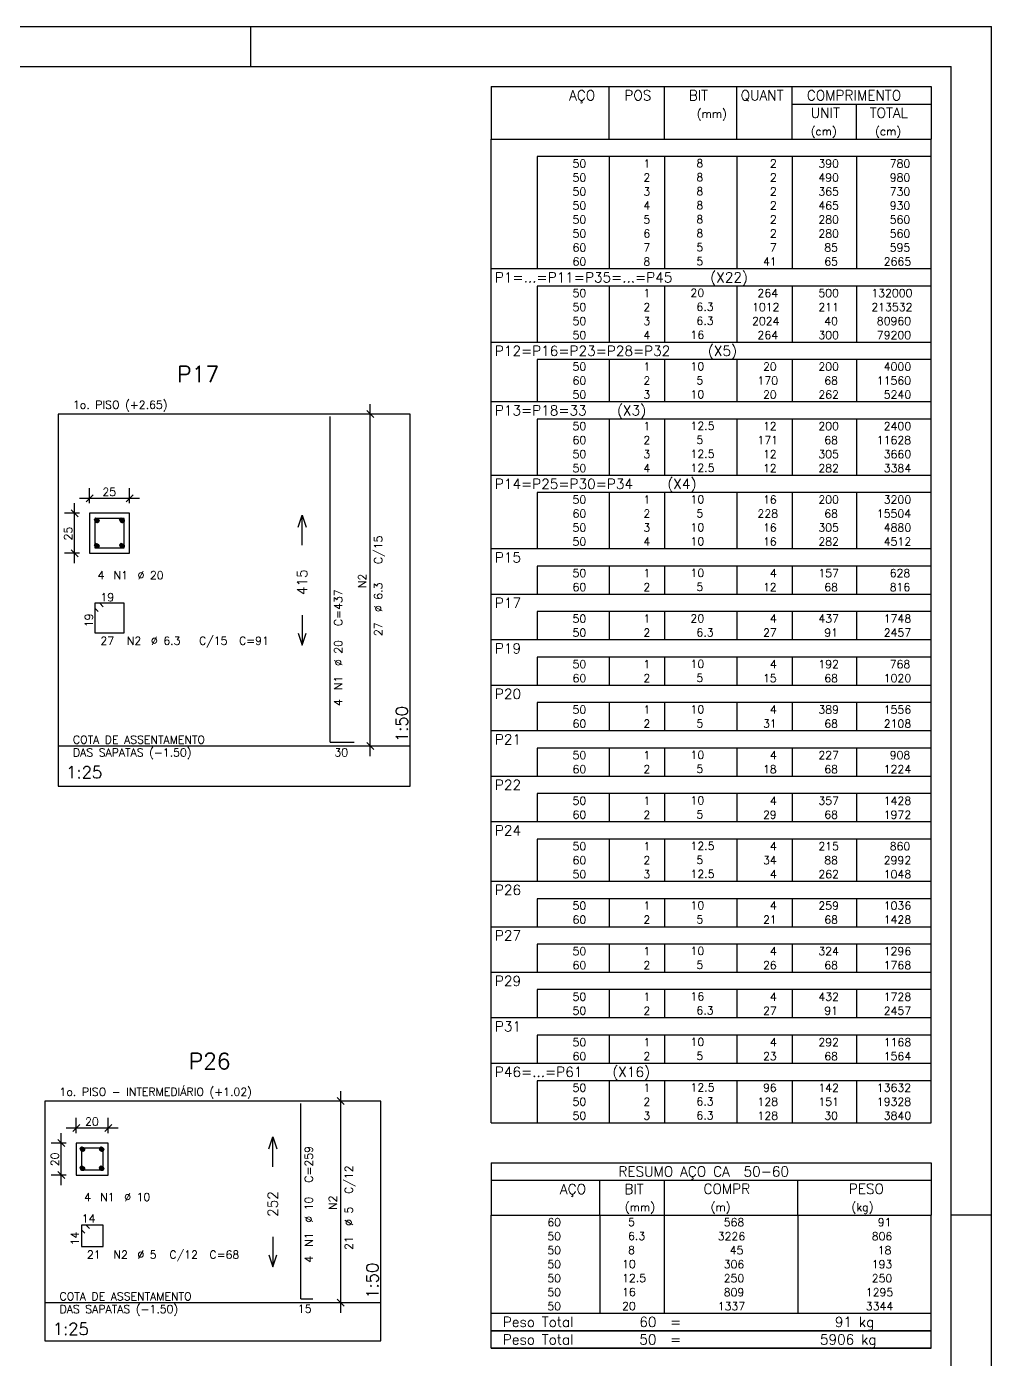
# Model space of a CAD drawing. Extents: x 797 to 1056, y -75 to 15.
# Drawn here: x 891.01 to 903.06, y -13.52 to 3.14 of the extents above; entities that cross this region are included whole.
import ezdxf

# ---------------------------------------------------------------- set-up
doc = ezdxf.new("R2010")
doc.units = 0
doc.header["$MEASUREMENT"] = 0
doc.linetypes.add('ESTILO_TQS_0001', pattern=[1, 0.7, -0.3])
for name, color, linetype in [('06', 6, 'CONTINUOUS'), ('1', 2, 'CONTINUOUS'), ('2', 4, 'CONTINUOUS'), ('3', 8, 'CONTINUOUS'), ('4', 1, 'CONTINUOUS'), ('5', 5, 'CONTINUOUS'), ('CERCADURA', 7, 'CONTINUOUS')]:
    doc.layers.add(name, color=color, linetype=linetype)
doc.styles.get("Standard").update_dxf_attribs({"font": 'ROMANS.SHX'})

msp = doc.modelspace()

# ---------------------------------------------------------------- linework, layer by layer
at = {"layer": '06'}
for p in [(862.26, 2.637), (902.56, -26.063)]:
    msp.add_line(p, (902.56, 2.637), dxfattribs=at)
at = {"layer": '1', "linetype": 'Continuous'}
for p, q in [((896.81, 2.388), (896.81, 1.732)), ((896.81, 2.388), (902.31, 2.388)), ((898.285, 1.732), (898.285, 2.388)), ((898.975, 1.732), (898.975, 2.388)), ((899.88, 1.732), (899.88, 2.388)), ((900.57, 1.732), (900.57, 2.388)), ((902.31, 2.388), (902.31, 1.732)), ((900.57, 2.169), (902.31, 2.169)), ((901.375, 1.732), (901.375, 2.169)), ((896.81, 1.732), (902.31, 1.732)), ((896.81, 1.513), (896.81, 1.732)), ((896.81, 1.732), (902.31, 1.732)), ((902.31, 1.513), (902.31, 1.732)), ((896.81, 1.338), (896.81, 1.513)), ((902.31, 1.513), (897.385, 1.513)), ((897.385, 1.513), (897.385, 1.338)), ((898.285, 1.513), (898.285, 1.338)), ((898.975, 1.513), (898.975, 1.338)), ((899.88, 1.513), (899.88, 1.338)), ((900.57, 1.513), (900.57, 1.338)), ((901.375, 1.513), (901.375, 1.338)), ((902.31, 1.338), (902.31, 1.513)), ((896.81, 1.163), (896.81, 1.338)), ((897.385, 1.338), (897.385, 1.163)), ((898.285, 1.338), (898.285, 1.163)), ((898.975, 1.338), (898.975, 1.163)), ((899.88, 1.338), (899.88, 1.163)), ((900.57, 1.338), (900.57, 1.163)), ((901.375, 1.338), (901.375, 1.163)), ((902.31, 1.163), (902.31, 1.338)), ((896.81, 0.988), (896.81, 1.163)), ((897.385, 1.163), (897.385, 0.988)), ((898.285, 1.163), (898.285, 0.988)), ((898.975, 1.163), (898.975, 0.988)), ((899.88, 1.163), (899.88, 0.988)), ((900.57, 1.163), (900.57, 0.988)), ((901.375, 1.163), (901.375, 0.988)), ((902.31, 0.988), (902.31, 1.163)), ((896.81, 0.813), (896.81, 0.988)), ((897.385, 0.988), (897.385, 0.813)), ((898.285, 0.988), (898.285, 0.813)), ((898.975, 0.988), (898.975, 0.813)), ((899.88, 0.988), (899.88, 0.813)), ((900.57, 0.988), (900.57, 0.813)), ((901.375, 0.988), (901.375, 0.813)), ((902.31, 0.813), (902.31, 0.988)), ((896.81, 0.638), (896.81, 0.813)), ((897.385, 0.813), (897.385, 0.638)), ((898.285, 0.813), (898.285, 0.638)), ((898.975, 0.813), (898.975, 0.638)), ((899.88, 0.813), (899.88, 0.638)), ((900.57, 0.813), (900.57, 0.638)), ((901.375, 0.813), (901.375, 0.638)), ((902.31, 0.638), (902.31, 0.813)), ((896.81, 0.463), (896.81, 0.638)), ((897.385, 0.638), (897.385, 0.463)), ((898.285, 0.638), (898.285, 0.463)), ((898.975, 0.638), (898.975, 0.463)), ((899.88, 0.638), (899.88, 0.463)), ((900.57, 0.638), (900.57, 0.463)), ((901.375, 0.638), (901.375, 0.463)), ((902.31, 0.463), (902.31, 0.638)), ((896.81, 0.288), (896.81, 0.463)), ((897.385, 0.463), (897.385, 0.288)), ((898.285, 0.463), (898.285, 0.288)), ((898.975, 0.463), (898.975, 0.288)), ((899.88, 0.463), (899.88, 0.288)), ((900.57, 0.463), (900.57, 0.288)), ((901.375, 0.463), (901.375, 0.288)), ((902.31, 0.288), (902.31, 0.463)), ((896.81, 0.113), (896.81, 0.288)), ((897.385, 0.288), (897.385, 0.113)), ((898.285, 0.288), (898.285, 0.113)), ((898.975, 0.288), (898.975, 0.113)), ((899.88, 0.288), (899.88, 0.113)), ((900.57, 0.288), (900.57, 0.113)), ((901.375, 0.288), (901.375, 0.113)), ((902.31, 0.113), (902.31, 0.288)), ((896.81, -0.106), (896.81, 0.113)), ((896.81, 0.113), (902.31, 0.113)), ((902.31, -0.106), (902.31, 0.113)), ((896.81, -0.281), (896.81, -0.106)), ((902.31, -0.106), (897.385, -0.106)), ((897.385, -0.106), (897.385, -0.281)), ((898.285, -0.106), (898.285, -0.281)), ((898.975, -0.106), (898.975, -0.281)), ((899.88, -0.106), (899.88, -0.281)), ((900.57, -0.106), (900.57, -0.281)), ((901.375, -0.106), (901.375, -0.281)), ((902.31, -0.281), (902.31, -0.106)), ((896.81, -0.456), (896.81, -0.281)), ((897.385, -0.281), (897.385, -0.456)), ((898.285, -0.281), (898.285, -0.456)), ((898.975, -0.281), (898.975, -0.456)), ((899.88, -0.281), (899.88, -0.456)), ((900.57, -0.281), (900.57, -0.456)), ((901.375, -0.281), (901.375, -0.456)), ((902.31, -0.456), (902.31, -0.281)), ((896.81, -0.631), (896.81, -0.456)), ((897.385, -0.456), (897.385, -0.631)), ((898.285, -0.456), (898.285, -0.631)), ((898.975, -0.456), (898.975, -0.631)), ((899.88, -0.456), (899.88, -0.631)), ((900.57, -0.456), (900.57, -0.631)), ((901.375, -0.456), (901.375, -0.631)), ((902.31, -0.631), (902.31, -0.456)), ((896.81, -0.806), (896.81, -0.631)), ((897.385, -0.631), (897.385, -0.806)), ((898.285, -0.631), (898.285, -0.806)), ((898.975, -0.631), (898.975, -0.806)), ((899.88, -0.631), (899.88, -0.806)), ((900.57, -0.631), (900.57, -0.806)), ((901.375, -0.631), (901.375, -0.806)), ((902.31, -0.806), (902.31, -0.631)), ((896.81, -1.024), (896.81, -0.806)), ((896.81, -0.806), (902.31, -0.806)), ((902.31, -1.024), (902.31, -0.806)), ((896.81, -1.199), (896.81, -1.024)), ((902.31, -1.024), (897.385, -1.024)), ((897.385, -1.024), (897.385, -1.199)), ((898.285, -1.024), (898.285, -1.199)), ((898.975, -1.024), (898.975, -1.199)), ((899.88, -1.024), (899.88, -1.199)), ((900.57, -1.024), (900.57, -1.199)), ((901.375, -1.024), (901.375, -1.199)), ((902.31, -1.199), (902.31, -1.024)), ((896.81, -1.374), (896.81, -1.199)), ((897.385, -1.199), (897.385, -1.374)), ((898.285, -1.199), (898.285, -1.374)), ((898.975, -1.199), (898.975, -1.374)), ((899.88, -1.199), (899.88, -1.374)), ((900.57, -1.199), (900.57, -1.374)), ((901.375, -1.199), (901.375, -1.374)), ((902.31, -1.374), (902.31, -1.199)), ((896.81, -1.549), (896.81, -1.374)), ((897.385, -1.374), (897.385, -1.549)), ((898.285, -1.374), (898.285, -1.549)), ((898.975, -1.374), (898.975, -1.549)), ((899.88, -1.374), (899.88, -1.549)), ((900.57, -1.374), (900.57, -1.549)), ((901.375, -1.374), (901.375, -1.549)), ((902.31, -1.549), (902.31, -1.374)), ((896.81, -1.768), (896.81, -1.549)), ((896.81, -1.549), (902.31, -1.549)), ((902.31, -1.768), (902.31, -1.549)), ((896.81, -1.943), (896.81, -1.768)), ((902.31, -1.768), (897.385, -1.768)), ((897.385, -1.768), (897.385, -1.943)), ((898.285, -1.768), (898.285, -1.943)), ((898.975, -1.768), (898.975, -1.943)), ((899.88, -1.768), (899.88, -1.943)), ((900.57, -1.768), (900.57, -1.943)), ((901.375, -1.768), (901.375, -1.943)), ((902.31, -1.943), (902.31, -1.768)), ((896.81, -2.118), (896.81, -1.943)), ((897.385, -1.943), (897.385, -2.118)), ((898.285, -1.943), (898.285, -2.118)), ((898.975, -1.943), (898.975, -2.118)), ((899.88, -1.943), (899.88, -2.118)), ((900.57, -1.943), (900.57, -2.118)), ((901.375, -1.943), (901.375, -2.118)), ((902.31, -2.118), (902.31, -1.943)), ((896.81, -2.293), (896.81, -2.118)), ((897.385, -2.118), (897.385, -2.293)), ((898.285, -2.118), (898.285, -2.293)), ((898.975, -2.118), (898.975, -2.293)), ((899.88, -2.118), (899.88, -2.293)), ((900.57, -2.118), (900.57, -2.293)), ((901.375, -2.118), (901.375, -2.293)), ((902.31, -2.293), (902.31, -2.118)), ((896.81, -2.468), (896.81, -2.293)), ((897.385, -2.293), (897.385, -2.468)), ((898.285, -2.293), (898.285, -2.468)), ((898.975, -2.293), (898.975, -2.468)), ((899.88, -2.293), (899.88, -2.468)), ((900.57, -2.293), (900.57, -2.468)), ((901.375, -2.293), (901.375, -2.468)), ((902.31, -2.468), (902.31, -2.293)), ((896.81, -2.687), (896.81, -2.468)), ((896.81, -2.468), (902.31, -2.468)), ((902.31, -2.687), (902.31, -2.468)), ((896.81, -2.862), (896.81, -2.687)), ((902.31, -2.687), (897.385, -2.687)), ((897.385, -2.687), (897.385, -2.862)), ((898.285, -2.687), (898.285, -2.862)), ((898.975, -2.687), (898.975, -2.862)), ((899.88, -2.687), (899.88, -2.862)), ((900.57, -2.687), (900.57, -2.862)), ((901.375, -2.687), (901.375, -2.862)), ((902.31, -2.862), (902.31, -2.687)), ((896.81, -3.037), (896.81, -2.862)), ((897.385, -2.862), (897.385, -3.037)), ((898.285, -2.862), (898.285, -3.037)), ((898.975, -2.862), (898.975, -3.037)), ((899.88, -2.862), (899.88, -3.037)), ((900.57, -2.862), (900.57, -3.037)), ((901.375, -2.862), (901.375, -3.037)), ((902.31, -3.037), (902.31, -2.862)), ((891.854, -3.033), (891.882, -3.004)), ((891.854, -3.026), (891.875, -3.004)), ((891.855, -3.038), (891.887, -3.006)), ((891.857, -3.043), (891.892, -3.008)), ((891.861, -3.047), (891.896, -3.011)), ((891.862, -3.041), (891.891, -3.013)), ((891.862, -3.034), (891.884, -3.013)), ((891.864, -3.05), (891.899, -3.015)), ((891.864, -3.047), (891.896, -3.015)), ((891.866, -3.052), (891.901, -3.017)), ((891.869, -3.052), (891.902, -3.02)), ((891.869, -3.056), (891.905, -3.02)), ((891.873, -3.059), (891.908, -3.024)), ((891.875, -3.054), (891.903, -3.026)), ((891.878, -3.061), (891.91, -3.029)), ((891.882, -3.054), (891.903, -3.033)), ((891.884, -3.063), (891.912, -3.034)), ((891.891, -3.063), (891.912, -3.041)), ((892.168, -3.033), (892.197, -3.004)), ((892.168, -3.026), (892.19, -3.004)), ((892.17, -3.038), (892.202, -3.006)), ((892.172, -3.043), (892.207, -3.008)), ((892.175, -3.047), (892.211, -3.011)), ((892.177, -3.041), (892.205, -3.013)), ((892.177, -3.034), (892.198, -3.013)), ((892.179, -3.05), (892.214, -3.015)), ((892.179, -3.047), (892.211, -3.015)), ((892.181, -3.052), (892.216, -3.017)), ((892.184, -3.052), (892.216, -3.02)), ((892.184, -3.056), (892.22, -3.02)), ((892.188, -3.059), (892.223, -3.024)), ((892.19, -3.054), (892.218, -3.026)), ((892.193, -3.061), (892.225, -3.029)), ((892.197, -3.054), (892.218, -3.033)), ((892.198, -3.063), (892.227, -3.034)), ((892.205, -3.063), (892.227, -3.041)), ((896.81, -3.212), (896.81, -3.037)), ((897.385, -3.037), (897.385, -3.212)), ((898.285, -3.037), (898.285, -3.212)), ((898.975, -3.037), (898.975, -3.212)), ((899.88, -3.037), (899.88, -3.212)), ((900.57, -3.037), (900.57, -3.212)), ((901.375, -3.037), (901.375, -3.212)), ((902.31, -3.212), (902.31, -3.037)), ((891.854, -3.347), (891.882, -3.319)), ((891.854, -3.34), (891.875, -3.319)), ((891.855, -3.353), (891.887, -3.321)), ((891.857, -3.358), (891.892, -3.323)), ((891.861, -3.362), (891.896, -3.326)), ((891.862, -3.356), (891.891, -3.328)), ((891.862, -3.349), (891.884, -3.328)), ((891.864, -3.362), (891.896, -3.329)), ((891.864, -3.365), (891.899, -3.33)), ((892.168, -3.347), (892.197, -3.319)), ((892.168, -3.34), (892.19, -3.319)), ((892.17, -3.353), (892.202, -3.321)), ((892.172, -3.358), (892.207, -3.323)), ((892.175, -3.362), (892.211, -3.326)), ((892.177, -3.356), (892.205, -3.328)), ((892.177, -3.349), (892.198, -3.328)), ((892.179, -3.362), (892.211, -3.329)), ((892.179, -3.365), (892.214, -3.33)), ((896.81, -3.387), (896.81, -3.212)), ((897.385, -3.212), (897.385, -3.387)), ((898.285, -3.212), (898.285, -3.387)), ((898.975, -3.212), (898.975, -3.387)), ((899.88, -3.212), (899.88, -3.387)), ((900.57, -3.212), (900.57, -3.387)), ((901.375, -3.212), (901.375, -3.387)), ((902.31, -3.387), (902.31, -3.212)), ((891.866, -3.367), (891.901, -3.332)), ((891.869, -3.367), (891.902, -3.335)), ((891.869, -3.37), (891.905, -3.335)), ((891.873, -3.374), (891.908, -3.339)), ((891.875, -3.369), (891.903, -3.34)), ((891.878, -3.376), (891.91, -3.344)), ((891.882, -3.369), (891.903, -3.347)), ((891.884, -3.377), (891.912, -3.349)), ((891.891, -3.377), (891.912, -3.356)), ((892.181, -3.367), (892.216, -3.332)), ((892.184, -3.367), (892.216, -3.335)), ((892.184, -3.37), (892.22, -3.335)), ((892.188, -3.374), (892.223, -3.339)), ((892.19, -3.369), (892.218, -3.34)), ((892.193, -3.376), (892.225, -3.344)), ((892.197, -3.369), (892.218, -3.347)), ((892.198, -3.377), (892.227, -3.349)), ((892.205, -3.377), (892.227, -3.356)), ((896.81, -3.606), (896.81, -3.387)), ((896.81, -3.387), (902.31, -3.387)), ((902.31, -3.606), (902.31, -3.387)), ((896.81, -3.781), (896.81, -3.606)), ((902.31, -3.606), (897.385, -3.606)), ((897.385, -3.606), (897.385, -3.781)), ((898.285, -3.606), (898.285, -3.781)), ((898.975, -3.606), (898.975, -3.781)), ((899.88, -3.606), (899.88, -3.781)), ((900.57, -3.606), (900.57, -3.781)), ((901.375, -3.606), (901.375, -3.781)), ((902.31, -3.781), (902.31, -3.606)), ((896.81, -3.956), (896.81, -3.781)), ((897.385, -3.781), (897.385, -3.956)), ((898.285, -3.781), (898.285, -3.956)), ((898.975, -3.781), (898.975, -3.956)), ((899.88, -3.781), (899.88, -3.956)), ((900.57, -3.781), (900.57, -3.956)), ((901.375, -3.781), (901.375, -3.956)), ((902.31, -3.956), (902.31, -3.781)), ((896.81, -4.174), (896.81, -3.956)), ((896.81, -3.956), (902.31, -3.956)), ((902.31, -4.174), (902.31, -3.956)), ((896.81, -4.349), (896.81, -4.174)), ((902.31, -4.174), (897.385, -4.174)), ((897.385, -4.174), (897.385, -4.349)), ((898.285, -4.174), (898.285, -4.349)), ((898.975, -4.174), (898.975, -4.349)), ((899.88, -4.174), (899.88, -4.349)), ((900.57, -4.174), (900.57, -4.349)), ((901.375, -4.174), (901.375, -4.349)), ((902.31, -4.349), (902.31, -4.174)), ((896.81, -4.524), (896.81, -4.349)), ((897.385, -4.349), (897.385, -4.524)), ((898.285, -4.349), (898.285, -4.524)), ((898.975, -4.349), (898.975, -4.524)), ((899.88, -4.349), (899.88, -4.524)), ((900.57, -4.349), (900.57, -4.524)), ((901.375, -4.349), (901.375, -4.524)), ((902.31, -4.524), (902.31, -4.349)), ((896.81, -4.743), (896.81, -4.524)), ((896.81, -4.524), (902.31, -4.524)), ((902.31, -4.743), (902.31, -4.524)), ((896.81, -4.918), (896.81, -4.743)), ((902.31, -4.743), (897.385, -4.743)), ((897.385, -4.743), (897.385, -4.918)), ((898.285, -4.743), (898.285, -4.918)), ((898.975, -4.743), (898.975, -4.918)), ((899.88, -4.743), (899.88, -4.918)), ((900.57, -4.743), (900.57, -4.918)), ((901.375, -4.743), (901.375, -4.918)), ((902.31, -4.918), (902.31, -4.743)), ((896.81, -5.093), (896.81, -4.918)), ((897.385, -4.918), (897.385, -5.093)), ((898.285, -4.918), (898.285, -5.093)), ((898.975, -4.918), (898.975, -5.093)), ((899.88, -4.918), (899.88, -5.093)), ((900.57, -4.918), (900.57, -5.093)), ((901.375, -4.918), (901.375, -5.093)), ((902.31, -5.093), (902.31, -4.918)), ((896.81, -5.312), (896.81, -5.093)), ((896.81, -5.093), (902.31, -5.093)), ((902.31, -5.312), (902.31, -5.093)), ((896.81, -5.487), (896.81, -5.312)), ((902.31, -5.312), (897.385, -5.312)), ((897.385, -5.312), (897.385, -5.487)), ((898.285, -5.312), (898.285, -5.487)), ((898.975, -5.312), (898.975, -5.487)), ((899.88, -5.312), (899.88, -5.487)), ((900.57, -5.312), (900.57, -5.487)), ((901.375, -5.312), (901.375, -5.487)), ((902.31, -5.487), (902.31, -5.312)), ((896.81, -5.662), (896.81, -5.487)), ((897.385, -5.487), (897.385, -5.662)), ((898.285, -5.487), (898.285, -5.662)), ((898.975, -5.487), (898.975, -5.662)), ((899.88, -5.487), (899.88, -5.662)), ((900.57, -5.487), (900.57, -5.662)), ((901.375, -5.487), (901.375, -5.662)), ((902.31, -5.662), (902.31, -5.487)), ((896.81, -5.881), (896.81, -5.662)), ((896.81, -5.662), (902.31, -5.662)), ((902.31, -5.881), (902.31, -5.662)), ((896.81, -6.056), (896.81, -5.881)), ((902.31, -5.881), (897.385, -5.881)), ((897.385, -5.881), (897.385, -6.056)), ((898.285, -5.881), (898.285, -6.056)), ((898.975, -5.881), (898.975, -6.056)), ((899.88, -5.881), (899.88, -6.056)), ((900.57, -5.881), (900.57, -6.056)), ((901.375, -5.881), (901.375, -6.056)), ((902.31, -6.056), (902.31, -5.881)), ((896.81, -6.231), (896.81, -6.056)), ((897.385, -6.056), (897.385, -6.231)), ((898.285, -6.056), (898.285, -6.231)), ((898.975, -6.056), (898.975, -6.231)), ((899.88, -6.056), (899.88, -6.231)), ((900.57, -6.056), (900.57, -6.231)), ((901.375, -6.056), (901.375, -6.231)), ((902.31, -6.231), (902.31, -6.056)), ((896.81, -6.449), (896.81, -6.231)), ((896.81, -6.231), (902.31, -6.231)), ((902.31, -6.449), (902.31, -6.231)), ((896.81, -6.624), (896.81, -6.449)), ((902.31, -6.449), (897.385, -6.449)), ((897.385, -6.449), (897.385, -6.624)), ((898.285, -6.449), (898.285, -6.624)), ((898.975, -6.449), (898.975, -6.624)), ((899.88, -6.449), (899.88, -6.624)), ((900.57, -6.449), (900.57, -6.624)), ((901.375, -6.449), (901.375, -6.624)), ((902.31, -6.624), (902.31, -6.449)), ((896.81, -6.799), (896.81, -6.624)), ((897.385, -6.624), (897.385, -6.799)), ((898.285, -6.624), (898.285, -6.799)), ((898.975, -6.624), (898.975, -6.799)), ((899.88, -6.624), (899.88, -6.799)), ((900.57, -6.624), (900.57, -6.799)), ((901.375, -6.624), (901.375, -6.799)), ((902.31, -6.799), (902.31, -6.624)), ((896.81, -7.018), (896.81, -6.799)), ((896.81, -6.799), (902.31, -6.799)), ((902.31, -7.018), (902.31, -6.799)), ((896.81, -7.193), (896.81, -7.018)), ((902.31, -7.018), (897.385, -7.018)), ((897.385, -7.018), (897.385, -7.193)), ((898.285, -7.018), (898.285, -7.193)), ((898.975, -7.018), (898.975, -7.193)), ((899.88, -7.018), (899.88, -7.193)), ((900.57, -7.018), (900.57, -7.193)), ((901.375, -7.018), (901.375, -7.193)), ((902.31, -7.193), (902.31, -7.018)), ((896.81, -7.368), (896.81, -7.193)), ((897.385, -7.193), (897.385, -7.368)), ((898.285, -7.193), (898.285, -7.368)), ((898.975, -7.193), (898.975, -7.368)), ((899.88, -7.193), (899.88, -7.368)), ((900.57, -7.193), (900.57, -7.368)), ((901.375, -7.193), (901.375, -7.368)), ((902.31, -7.368), (902.31, -7.193)), ((896.81, -7.543), (896.81, -7.368)), ((897.385, -7.368), (897.385, -7.543)), ((898.285, -7.368), (898.285, -7.543)), ((898.975, -7.368), (898.975, -7.543)), ((899.88, -7.368), (899.88, -7.543)), ((900.57, -7.368), (900.57, -7.543)), ((901.375, -7.368), (901.375, -7.543)), ((902.31, -7.543), (902.31, -7.368)), ((896.81, -7.762), (896.81, -7.543)), ((896.81, -7.543), (902.31, -7.543)), ((902.31, -7.762), (902.31, -7.543)), ((896.81, -7.937), (896.81, -7.762)), ((902.31, -7.762), (897.385, -7.762)), ((897.385, -7.762), (897.385, -7.937)), ((898.285, -7.762), (898.285, -7.937)), ((898.975, -7.762), (898.975, -7.937)), ((899.88, -7.762), (899.88, -7.937)), ((900.57, -7.762), (900.57, -7.937)), ((901.375, -7.762), (901.375, -7.937)), ((902.31, -7.937), (902.31, -7.762)), ((896.81, -8.112), (896.81, -7.937)), ((897.385, -7.937), (897.385, -8.112)), ((898.285, -7.937), (898.285, -8.112)), ((898.975, -7.937), (898.975, -8.112)), ((899.88, -7.937), (899.88, -8.112)), ((900.57, -7.937), (900.57, -8.112)), ((901.375, -7.937), (901.375, -8.112)), ((902.31, -8.112), (902.31, -7.937)), ((896.81, -8.331), (896.81, -8.112)), ((896.81, -8.112), (902.31, -8.112)), ((902.31, -8.331), (902.31, -8.112)), ((896.81, -8.506), (896.81, -8.331)), ((902.31, -8.331), (897.385, -8.331)), ((897.385, -8.331), (897.385, -8.506)), ((898.285, -8.331), (898.285, -8.506)), ((898.975, -8.331), (898.975, -8.506)), ((899.88, -8.331), (899.88, -8.506)), ((900.57, -8.331), (900.57, -8.506)), ((901.375, -8.331), (901.375, -8.506)), ((902.31, -8.506), (902.31, -8.331)), ((896.81, -8.681), (896.81, -8.506)), ((897.385, -8.506), (897.385, -8.681)), ((898.285, -8.506), (898.285, -8.681)), ((898.975, -8.506), (898.975, -8.681)), ((899.88, -8.506), (899.88, -8.681)), ((900.57, -8.506), (900.57, -8.681)), ((901.375, -8.506), (901.375, -8.681)), ((902.31, -8.681), (902.31, -8.506)), ((896.81, -8.899), (896.81, -8.681)), ((896.81, -8.681), (902.31, -8.681)), ((902.31, -8.899), (902.31, -8.681)), ((896.81, -9.074), (896.81, -8.899)), ((902.31, -8.899), (897.385, -8.899)), ((897.385, -8.899), (897.385, -9.074)), ((898.285, -8.899), (898.285, -9.074)), ((898.975, -8.899), (898.975, -9.074)), ((899.88, -8.899), (899.88, -9.074)), ((900.57, -8.899), (900.57, -9.074)), ((901.375, -8.899), (901.375, -9.074)), ((902.31, -9.074), (902.31, -8.899)), ((896.81, -9.249), (896.81, -9.074)), ((897.385, -9.074), (897.385, -9.249)), ((898.285, -9.074), (898.285, -9.249)), ((898.975, -9.074), (898.975, -9.249)), ((899.88, -9.074), (899.88, -9.249)), ((900.57, -9.074), (900.57, -9.249)), ((901.375, -9.074), (901.375, -9.249)), ((902.31, -9.249), (902.31, -9.074)), ((896.81, -9.468), (896.81, -9.249)), ((896.81, -9.249), (902.31, -9.249)), ((902.31, -9.468), (902.31, -9.249)), ((896.81, -9.643), (896.81, -9.468)), ((902.31, -9.468), (897.385, -9.468)), ((897.385, -9.468), (897.385, -9.643)), ((898.285, -9.468), (898.285, -9.643)), ((898.975, -9.468), (898.975, -9.643)), ((899.88, -9.468), (899.88, -9.643)), ((900.57, -9.468), (900.57, -9.643)), ((901.375, -9.468), (901.375, -9.643)), ((902.31, -9.643), (902.31, -9.468)), ((896.81, -9.818), (896.81, -9.643)), ((897.385, -9.643), (897.385, -9.818)), ((898.285, -9.643), (898.285, -9.818)), ((898.975, -9.643), (898.975, -9.818)), ((899.88, -9.643), (899.88, -9.818)), ((900.57, -9.643), (900.57, -9.818)), ((901.375, -9.643), (901.375, -9.818)), ((902.31, -9.818), (902.31, -9.643)), ((896.81, -10.037), (896.81, -9.818)), ((896.81, -9.818), (902.31, -9.818)), ((902.31, -10.037), (902.31, -9.818)), ((896.81, -10.212), (896.81, -10.037)), ((902.31, -10.037), (897.385, -10.037)), ((897.385, -10.037), (897.385, -10.212)), ((898.285, -10.037), (898.285, -10.212)), ((898.975, -10.037), (898.975, -10.212)), ((899.88, -10.037), (899.88, -10.212)), ((900.57, -10.037), (900.57, -10.212)), ((901.375, -10.037), (901.375, -10.212)), ((902.31, -10.212), (902.31, -10.037)), ((896.81, -10.387), (896.81, -10.212)), ((897.385, -10.212), (897.385, -10.387)), ((898.285, -10.212), (898.285, -10.387)), ((898.975, -10.212), (898.975, -10.387)), ((899.88, -10.212), (899.88, -10.387)), ((900.57, -10.212), (900.57, -10.387)), ((901.375, -10.212), (901.375, -10.387)), ((902.31, -10.387), (902.31, -10.212)), ((896.81, -10.562), (896.81, -10.387)), ((897.385, -10.387), (897.385, -10.562)), ((898.285, -10.387), (898.285, -10.562)), ((898.975, -10.387), (898.975, -10.562)), ((899.88, -10.387), (899.88, -10.562)), ((900.57, -10.387), (900.57, -10.562)), ((901.375, -10.387), (901.375, -10.562)), ((902.31, -10.562), (902.31, -10.387)), ((896.81, -10.562), (902.31, -10.562)), ((891.674, -10.89), (891.702, -10.862)), ((891.674, -10.883), (891.695, -10.862)), ((891.675, -10.896), (891.708, -10.863)), ((891.678, -10.901), (891.712, -10.866)), ((891.681, -10.904), (891.716, -10.869)), ((891.682, -10.899), (891.711, -10.871)), ((891.682, -10.892), (891.704, -10.871)), ((891.684, -10.905), (891.716, -10.872)), ((891.685, -10.908), (891.719, -10.873)), ((891.686, -10.909), (891.721, -10.875)), ((891.689, -10.91), (891.722, -10.878)), ((891.69, -10.913), (891.725, -10.878)), ((891.693, -10.916), (891.728, -10.882)), ((891.695, -10.912), (891.723, -10.883)), ((891.698, -10.919), (891.73, -10.886)), ((891.702, -10.912), (891.723, -10.89)), ((891.704, -10.92), (891.732, -10.892)), ((891.711, -10.92), (891.732, -10.899)), ((891.914, -10.89), (891.942, -10.862)), ((891.914, -10.883), (891.935, -10.862)), ((891.915, -10.896), (891.948, -10.863)), ((891.918, -10.901), (891.952, -10.866)), ((891.921, -10.904), (891.956, -10.869)), ((891.922, -10.899), (891.951, -10.871)), ((891.922, -10.892), (891.944, -10.871)), ((891.924, -10.905), (891.956, -10.872)), ((891.925, -10.908), (891.959, -10.873)), ((891.926, -10.909), (891.961, -10.875)), ((891.929, -10.91), (891.962, -10.878)), ((891.93, -10.913), (891.965, -10.878)), ((891.933, -10.916), (891.968, -10.882)), ((891.935, -10.912), (891.963, -10.883)), ((891.938, -10.919), (891.97, -10.886)), ((891.942, -10.912), (891.963, -10.89)), ((891.944, -10.92), (891.972, -10.892)), ((891.951, -10.92), (891.972, -10.899)), ((891.674, -11.13), (891.702, -11.102)), ((891.674, -11.123), (891.695, -11.102)), ((891.675, -11.136), (891.708, -11.103)), ((891.678, -11.141), (891.712, -11.106)), ((891.681, -11.144), (891.716, -11.109)), ((891.682, -11.139), (891.711, -11.111)), ((891.682, -11.132), (891.704, -11.111)), ((891.684, -11.145), (891.716, -11.112)), ((891.685, -11.148), (891.719, -11.113)), ((891.686, -11.149), (891.721, -11.115)), ((891.689, -11.15), (891.722, -11.118)), ((891.69, -11.153), (891.725, -11.118)), ((891.693, -11.156), (891.728, -11.122)), ((891.695, -11.152), (891.723, -11.123)), ((891.698, -11.159), (891.73, -11.126)), ((891.702, -11.152), (891.723, -11.13)), ((891.704, -11.16), (891.732, -11.132)), ((891.711, -11.16), (891.732, -11.139)), ((891.914, -11.13), (891.942, -11.102)), ((891.914, -11.123), (891.935, -11.102)), ((891.915, -11.136), (891.948, -11.103)), ((891.918, -11.141), (891.952, -11.106)), ((891.921, -11.144), (891.956, -11.109)), ((891.922, -11.139), (891.951, -11.111)), ((891.922, -11.132), (891.944, -11.111)), ((891.924, -11.145), (891.956, -11.112)), ((891.925, -11.148), (891.959, -11.113)), ((891.926, -11.149), (891.961, -11.115)), ((891.929, -11.15), (891.962, -11.118)), ((891.93, -11.153), (891.965, -11.118)), ((891.933, -11.156), (891.968, -11.122)), ((891.935, -11.152), (891.963, -11.123)), ((891.938, -11.159), (891.97, -11.126)), ((891.942, -11.152), (891.963, -11.13)), ((891.944, -11.16), (891.972, -11.132)), ((891.951, -11.16), (891.972, -11.139)), ((896.81, -11.062), (896.81, -11.718)), ((896.81, -11.062), (902.31, -11.062)), ((902.31, -11.062), (902.31, -11.718)), ((896.81, -11.281), (902.31, -11.281)), ((898.17, -11.718), (898.17, -11.281)), ((898.975, -11.718), (898.975, -11.281)), ((900.643, -11.718), (900.643, -11.281)), ((896.81, -11.718), (902.31, -11.718)), ((896.81, -11.893), (896.81, -11.718)), ((898.17, -11.718), (898.17, -11.893)), ((898.975, -11.893), (898.975, -11.718)), ((900.643, -11.718), (900.643, -11.893)), ((902.31, -11.893), (902.31, -11.718)), ((896.81, -12.068), (896.81, -11.893)), ((898.17, -11.893), (898.17, -12.068)), ((898.975, -12.068), (898.975, -11.893)), ((900.643, -11.893), (900.643, -12.068)), ((902.31, -12.068), (902.31, -11.893)), ((896.81, -12.243), (896.81, -12.068)), ((898.17, -12.068), (898.17, -12.243)), ((898.975, -12.243), (898.975, -12.068)), ((900.643, -12.068), (900.643, -12.243)), ((902.31, -12.243), (902.31, -12.068)), ((896.81, -12.418), (896.81, -12.243)), ((898.17, -12.243), (898.17, -12.418)), ((898.975, -12.418), (898.975, -12.243)), ((900.643, -12.243), (900.643, -12.418)), ((902.31, -12.418), (902.31, -12.243)), ((896.81, -12.593), (896.81, -12.418)), ((898.17, -12.418), (898.17, -12.593)), ((898.975, -12.593), (898.975, -12.418)), ((900.643, -12.418), (900.643, -12.593)), ((902.31, -12.593), (902.31, -12.418)), ((896.81, -12.768), (896.81, -12.593)), ((898.17, -12.593), (898.17, -12.768)), ((898.975, -12.768), (898.975, -12.593)), ((900.643, -12.593), (900.643, -12.768)), ((902.31, -12.768), (902.31, -12.593)), ((896.81, -12.943), (896.81, -12.768)), ((898.17, -12.768), (898.17, -12.943)), ((898.975, -12.943), (898.975, -12.768)), ((900.643, -12.768), (900.643, -12.943)), ((902.31, -12.943), (902.31, -12.768)), ((896.81, -12.943), (902.31, -12.943)), ((896.81, -13.162), (896.81, -12.943)), ((896.81, -12.943), (902.31, -12.943)), ((902.31, -13.162), (902.31, -12.943)), ((902.31, -13.162), (896.81, -13.162)), ((896.81, -13.381), (896.81, -13.162)), ((896.81, -13.162), (902.31, -13.162)), ((902.31, -13.381), (902.31, -13.162)), ((902.31, -13.381), (896.81, -13.381)), ((896.81, -13.381), (902.31, -13.381))]:
    msp.add_line(p, q, dxfattribs=at)
for points in [[(891.794, -3.445), (892.294, -3.445), (892.294, -2.945), (891.794, -2.945), (891.794, -3.445)], [(891.627, -11.216), (892.027, -11.216), (892.027, -10.816), (891.627, -10.816), (891.627, -11.216)]]:
    msp.add_lwpolyline(points, dxfattribs=at)
at = {"layer": '1', "linetype": 'ESTILO_TQS_0001'}
for points in [[(894.401, -3.118), (894.451, -2.968), (894.501, -3.118)], [(894.451, -3.343), (894.451, -2.968)], [(894.451, -4.218), (894.451, -4.593)], [(894.401, -4.443), (894.451, -4.593), (894.501, -4.443)], [(894.032, -10.889), (894.082, -10.739), (894.132, -10.889)], [(894.082, -11.114), (894.082, -10.739)], [(894.082, -11.989), (894.082, -12.364)], [(894.032, -12.214), (894.082, -12.364), (894.132, -12.214)]]:
    msp.add_lwpolyline(points, dxfattribs=at)
at = {"layer": '1', "linetype": 'Continuous'}
for centre, radius in [((891.887, -3.038), 0.025), ((891.887, -3.038), 0.0125), ((892.202, -3.038), 0.025), ((892.202, -3.038), 0.0125), ((891.887, -3.353), 0.025), ((892.202, -3.353), 0.025), ((891.887, -3.353), 0.0125), ((892.202, -3.353), 0.0125), ((891.707, -10.896), 0.025), ((891.707, -10.896), 0.0125), ((891.947, -10.896), 0.025), ((891.947, -10.896), 0.0125), ((891.707, -11.136), 0.025), ((891.707, -11.136), 0.0125), ((891.947, -11.136), 0.025), ((891.947, -11.136), 0.0125)]:
    msp.add_circle(centre, radius, dxfattribs=at)
at = {"layer": '2', "linetype": 'Continuous'}
for p, q in [((895.345, -1.749), (895.256, -1.661)), ((895.301, -5.98), (895.301, -1.58)), ((895.301, -1.705), (895.301, -1.705)), ((891.794, -2.82), (891.794, -2.633)), ((892.294, -2.82), (892.294, -2.633)), ((891.607, -3.57), (891.607, -2.82)), ((891.669, -2.758), (892.419, -2.758)), ((891.75, -2.802), (891.839, -2.714)), ((892.25, -2.802), (892.339, -2.714)), ((891.669, -2.945), (891.482, -2.945)), ((891.651, -2.99), (891.563, -2.901)), ((891.794, -2.945), (891.794, -2.945)), ((891.794, -2.945), (891.794, -2.945)), ((892.294, -2.945), (892.294, -2.945)), ((891.669, -3.445), (891.482, -3.445)), ((891.651, -3.49), (891.563, -3.401)), ((891.794, -3.445), (891.794, -3.445)), ((895.345, -5.899), (895.256, -5.811)), ((895.301, -5.855), (895.301, -5.855)), ((894.976, -10.336), (894.888, -10.248)), ((894.932, -12.937), (894.932, -10.167)), ((894.932, -10.292), (894.932, -10.292)), ((891.502, -10.628), (892.152, -10.628)), ((891.583, -10.672), (891.671, -10.584)), ((891.627, -10.691), (891.627, -10.503)), ((891.983, -10.672), (892.071, -10.584)), ((892.027, -10.691), (892.027, -10.503)), ((891.502, -10.816), (891.315, -10.816)), ((891.484, -10.86), (891.396, -10.771)), ((891.44, -11.341), (891.44, -10.691)), ((891.627, -10.816), (891.627, -10.816)), ((891.627, -10.816), (891.627, -10.816)), ((892.027, -10.816), (892.027, -10.816)), ((891.502, -11.216), (891.315, -11.216)), ((891.484, -11.26), (891.396, -11.171)), ((891.627, -11.216), (891.627, -11.216)), ((894.976, -12.856), (894.888, -12.768)), ((894.932, -12.812), (894.932, -12.812))]:
    msp.add_line(p, q, dxfattribs=at)
for points in [[(891.402, -6.357), (895.801, -6.357), (895.801, -1.705), (891.402, -1.705), (891.402, -6.357)], [(891.861, -3.012), (891.861, -3.379), (892.228, -3.379), (892.228, -3.012), (891.861, -3.012)], [(895.801, -5.855), (891.402, -5.855)], [(891.235, -13.288), (895.432, -13.288), (895.432, -10.292), (891.235, -10.292), (891.235, -13.288)], [(891.692, -10.881), (891.692, -11.151), (891.962, -11.151), (891.962, -10.881), (891.692, -10.881)], [(895.432, -12.812), (891.235, -12.812)]]:
    msp.add_lwpolyline(points, dxfattribs=at)
at = {"layer": '4', "linetype": 'Continuous'}
for p, q in [((894.801, -5.805), (894.801, -1.735)), ((894.801, -5.805), (895.101, -5.805)), ((894.432, -12.762), (894.432, -10.322)), ((894.432, -12.762), (894.582, -12.762))]:
    msp.add_line(p, q, dxfattribs=at)
for points in [[(891.963, -4.113), (891.921, -4.07), (891.861, -4.07), (891.861, -4.438), (892.228, -4.438), (892.228, -4.07), (891.861, -4.07), (891.861, -4.13), (891.903, -4.173)], [(891.795, -11.883), (891.752, -11.841), (891.692, -11.841), (891.692, -12.111), (891.962, -12.111), (891.962, -11.841), (891.692, -11.841), (891.692, -11.901), (891.735, -11.943)]]:
    msp.add_lwpolyline(points, dxfattribs=at)
at = {"layer": 'CERCADURA'}
for p, q in [((861.01, 3.137), (903.06, 3.137)), ((893.81, 2.637), (893.81, 3.137)), ((903.06, -26.563), (903.06, 3.137)), ((902.56, -11.713), (903.06, -11.713))]:
    msp.add_line(p, q, dxfattribs=at)

# ---------------------------------------------------------------- texts
at = {"layer": '1', "linetype": 'Continuous'}
for s, height, p in [('AÇO', 0.125, (897.785, 2.216)), ('POS', 0.125, (898.475, 2.216)), ('BIT', 0.125, (899.28, 2.216)), ('QUANT', 0.125, (899.928, 2.216)), ('COMPRIMENTO', 0.125, (900.755, 2.216)), ('(mm)', 0.1, (899.38, 1.997)), ('UNIT', 0.125, (900.803, 1.997)), ('TOTAL', 0.125, (901.54, 1.997)), ('(cm)', 0.1, (900.803, 1.779)), ('(cm)', 0.1, (901.608, 1.779)), ('     50 ', 0.1, (897.455, 1.376)), ('  1', 0.1, (898.575, 1.376)), ('    8  ', 0.1, (899.078, 1.379)), ('   2', 0.1, (900.07, 1.376)), ('   390', 0.1, (900.675, 1.376)), ('    780', 0.1, (901.492, 1.376)), ('     50 ', 0.1, (897.455, 1.201)), ('  2', 0.1, (898.575, 1.201)), ('    8  ', 0.1, (899.078, 1.204)), ('   2', 0.1, (900.07, 1.201)), ('   490', 0.1, (900.675, 1.201)), ('    980', 0.1, (901.492, 1.201)), ('     50 ', 0.1, (897.455, 1.026)), ('  3', 0.1, (898.575, 1.026)), ('    8  ', 0.1, (899.078, 1.029)), ('   2', 0.1, (900.07, 1.026)), ('   365', 0.1, (900.675, 1.026)), ('    730', 0.1, (901.492, 1.026)), ('     50 ', 0.1, (897.455, 0.851)), ('  4', 0.1, (898.575, 0.851)), ('    8  ', 0.1, (899.078, 0.854)), ('   2', 0.1, (900.07, 0.851)), ('   465', 0.1, (900.675, 0.851)), ('    930', 0.1, (901.492, 0.851)), ('     50 ', 0.1, (897.455, 0.676)), ('  5', 0.1, (898.575, 0.676)), ('    8  ', 0.1, (899.078, 0.679)), ('   2', 0.1, (900.07, 0.676)), ('   280', 0.1, (900.675, 0.676)), ('    560', 0.1, (901.492, 0.676)), ('     50 ', 0.1, (897.455, 0.501)), ('  6', 0.1, (898.575, 0.501)), ('    8  ', 0.1, (899.078, 0.504)), ('   2', 0.1, (900.07, 0.501)), ('   280', 0.1, (900.675, 0.501)), ('    560', 0.1, (901.492, 0.501)), ('     60 ', 0.1, (897.455, 0.326)), ('  7', 0.1, (898.575, 0.326)), ('    5  ', 0.1, (899.078, 0.329)), ('   7', 0.1, (900.07, 0.326)), ('    85', 0.1, (900.675, 0.326)), ('    595', 0.1, (901.492, 0.326)), ('     60 ', 0.1, (897.455, 0.151)), ('  8', 0.1, (898.575, 0.151)), ('    5  ', 0.1, (899.078, 0.154)), ('  41', 0.1, (900.07, 0.151)), ('    65', 0.1, (900.675, 0.151)), ('   2665', 0.1, (901.492, 0.151)), ('P1=...=P11=P35=...=P45   (X22)', 0.125, (896.858, -0.059)), ('     50 ', 0.1, (897.455, -0.243)), ('  1', 0.1, (898.575, -0.243)), ('   20  ', 0.1, (899.078, -0.24)), (' 264', 0.1, (900.07, -0.243)), ('   500', 0.1, (900.675, -0.243)), (' 132000', 0.1, (901.492, -0.243)), ('     50 ', 0.1, (897.455, -0.418)), ('  2', 0.1, (898.575, -0.418)), ('    6.3', 0.1, (899.078, -0.415)), ('1012', 0.1, (900.07, -0.418)), ('   211', 0.1, (900.675, -0.418)), (' 213532', 0.1, (901.492, -0.418)), ('     50 ', 0.1, (897.455, -0.593)), ('  3', 0.1, (898.575, -0.593)), ('    6.3', 0.1, (899.078, -0.59)), ('2024', 0.1, (900.07, -0.593)), ('    40', 0.1, (900.675, -0.593)), ('  80960', 0.1, (901.492, -0.593)), ('   16  ', 0.1, (899.078, -0.765)), ('P12=P16=P23=P28=P32   (X5)', 0.125, (896.858, -0.978)), ('     50 ', 0.1, (897.455, -0.768)), ('  4', 0.1, (898.575, -0.768)), (' 264', 0.1, (900.07, -0.768)), ('   300', 0.1, (900.675, -0.768)), ('  79200', 0.1, (901.492, -0.768)), ('     50 ', 0.1, (897.455, -1.162)), ('  1', 0.1, (898.575, -1.162)), ('   10  ', 0.1, (899.078, -1.159)), ('  20', 0.1, (900.07, -1.162)), ('   200', 0.1, (900.675, -1.162)), ('   4000', 0.1, (901.492, -1.162)), ('     60 ', 0.1, (897.455, -1.337)), ('  2', 0.1, (898.575, -1.337)), ('    5  ', 0.1, (899.078, -1.334)), (' 170', 0.1, (900.07, -1.337)), ('    68', 0.1, (900.675, -1.337)), ('  11560', 0.1, (901.492, -1.337)), ('     50 ', 0.1, (897.455, -1.512)), ('  3', 0.1, (898.575, -1.512)), ('   10  ', 0.1, (899.078, -1.509)), ('  20', 0.1, (900.07, -1.512)), ('   262', 0.1, (900.675, -1.512)), ('   5240', 0.1, (901.492, -1.512)), ('P13=P18=33   (X3)', 0.125, (896.858, -1.721)), ('1', 0.005, (895.696, -1.705)), ('     50 ', 0.1, (897.455, -1.906)), ('  1', 0.1, (898.575, -1.906)), ('   12.5', 0.1, (899.078, -1.903)), ('  12', 0.1, (900.07, -1.906)), ('   200', 0.1, (900.675, -1.906)), ('   2400', 0.1, (901.492, -1.906)), ('     60 ', 0.1, (897.455, -2.081)), ('  2', 0.1, (898.575, -2.081)), ('    5  ', 0.1, (899.078, -2.078)), (' 171', 0.1, (900.07, -2.081)), ('    68', 0.1, (900.675, -2.081)), ('  11628', 0.1, (901.492, -2.081)), ('     50 ', 0.1, (897.455, -2.256)), ('  3', 0.1, (898.575, -2.256)), ('   12.5', 0.1, (899.078, -2.253)), ('  12', 0.1, (900.07, -2.256)), ('   305', 0.1, (900.675, -2.256)), ('   3660', 0.1, (901.492, -2.256)), ('     50 ', 0.1, (897.455, -2.431)), ('  4', 0.1, (898.575, -2.431)), ('   12.5', 0.1, (899.078, -2.428)), ('  12', 0.1, (900.07, -2.431)), ('   282', 0.1, (900.675, -2.431)), ('   3384', 0.1, (901.492, -2.431)), ('P14=P25=P30=P34   (X4)', 0.125, (896.858, -2.64)), ('     50 ', 0.1, (897.455, -2.824)), ('  1', 0.1, (898.575, -2.824)), ('   10  ', 0.1, (899.078, -2.821)), ('  16', 0.1, (900.07, -2.824)), ('   200', 0.1, (900.675, -2.824)), ('   3200', 0.1, (901.492, -2.824)), ('     60 ', 0.1, (897.455, -2.999)), ('  2', 0.1, (898.575, -2.999)), ('    5  ', 0.1, (899.078, -2.996)), (' 228', 0.1, (900.07, -2.999)), ('    68', 0.1, (900.675, -2.999)), ('  15504', 0.1, (901.492, -2.999)), ('     50 ', 0.1, (897.455, -3.174)), ('  3', 0.1, (898.575, -3.174)), ('   10  ', 0.1, (899.078, -3.171)), ('  16', 0.1, (900.07, -3.174)), ('   305', 0.1, (900.675, -3.174)), ('   4880', 0.1, (901.492, -3.174)), ('     50 ', 0.1, (897.455, -3.349)), ('  4', 0.1, (898.575, -3.349)), ('   10  ', 0.1, (899.078, -3.346)), ('  16', 0.1, (900.07, -3.349)), ('   282', 0.1, (900.675, -3.349)), ('   4512', 0.1, (901.492, -3.349)), ('P15', 0.125, (896.858, -3.559)), ('     50 ', 0.1, (897.455, -3.743)), ('  1', 0.1, (898.575, -3.743)), ('   10  ', 0.1, (899.078, -3.74)), ('   4', 0.1, (900.07, -3.743)), ('   157', 0.1, (900.675, -3.743)), ('    628', 0.1, (901.492, -3.743)), ('     60 ', 0.1, (897.455, -3.918)), ('  2', 0.1, (898.575, -3.918)), ('    5  ', 0.1, (899.078, -3.915)), ('  12', 0.1, (900.07, -3.918)), ('    68', 0.1, (900.675, -3.918)), ('    816', 0.1, (901.492, -3.918)), (' 19 ', 0.1, (891.861, -4.045)), ('P17', 0.125, (896.858, -4.128)), ('     50 ', 0.1, (897.455, -4.312)), ('  1', 0.1, (898.575, -4.312)), ('   20  ', 0.1, (899.078, -4.309)), ('   4', 0.1, (900.07, -4.312)), ('   437', 0.1, (900.675, -4.312)), ('   1748', 0.1, (901.492, -4.312)), (' 27', 0.1, (891.861, -4.588)), ('N2', 0.1, (892.261, -4.588)), ('%%c 6.3', 0.1, (892.561, -4.588)), ('C/15', 0.1, (893.161, -4.588)), ('C=91', 0.1, (893.661, -4.588)), ('     50 ', 0.1, (897.455, -4.487)), ('  2', 0.1, (898.575, -4.487)), ('    6.3', 0.1, (899.078, -4.484)), ('  27', 0.1, (900.07, -4.487)), ('    91', 0.1, (900.675, -4.487)), ('   2457', 0.1, (901.492, -4.487)), ('P19', 0.125, (896.858, -4.696)), ('     50 ', 0.1, (897.455, -4.881)), ('  1', 0.1, (898.575, -4.881)), ('   10  ', 0.1, (899.078, -4.878)), ('   4', 0.1, (900.07, -4.881)), ('   192', 0.1, (900.675, -4.881)), ('    768', 0.1, (901.492, -4.881)), ('     60 ', 0.1, (897.455, -5.056)), ('  2', 0.1, (898.575, -5.056)), ('    5  ', 0.1, (899.078, -5.053)), ('  15', 0.1, (900.07, -5.056)), ('    68', 0.1, (900.675, -5.056)), ('   1020', 0.1, (901.492, -5.056)), ('P20', 0.125, (896.858, -5.265)), ('     50 ', 0.1, (897.455, -5.449)), ('  1', 0.1, (898.575, -5.449)), ('   10  ', 0.1, (899.078, -5.446)), ('   4', 0.1, (900.07, -5.449)), ('   389', 0.1, (900.675, -5.449)), ('   1556', 0.1, (901.492, -5.449)), ('     60 ', 0.1, (897.455, -5.624)), ('  2', 0.1, (898.575, -5.624)), ('    5  ', 0.1, (899.078, -5.621)), ('  31', 0.1, (900.07, -5.624)), ('    68', 0.1, (900.675, -5.624)), ('   2108', 0.1, (901.492, -5.624)), ('P21', 0.125, (896.858, -5.834)), (' 30 ', 0.1, (894.784, -5.984)), ('0', 0.005, (895.696, -5.855)), ('     50 ', 0.1, (897.455, -6.018)), ('  1', 0.1, (898.575, -6.018)), ('   10  ', 0.1, (899.078, -6.015)), ('   4', 0.1, (900.07, -6.018)), ('   227', 0.1, (900.675, -6.018)), ('    908', 0.1, (901.492, -6.018)), ('     60 ', 0.1, (897.455, -6.193)), ('  2', 0.1, (898.575, -6.193)), ('    5  ', 0.1, (899.078, -6.19)), ('  18', 0.1, (900.07, -6.193)), ('    68', 0.1, (900.675, -6.193)), ('   1224', 0.1, (901.492, -6.193)), ('P22', 0.125, (896.858, -6.403)), ('     50 ', 0.1, (897.455, -6.587)), ('  1', 0.1, (898.575, -6.587)), ('   10  ', 0.1, (899.078, -6.584)), ('   4', 0.1, (900.07, -6.587)), ('   357', 0.1, (900.675, -6.587)), ('   1428', 0.1, (901.492, -6.587)), ('     60 ', 0.1, (897.455, -6.762)), ('  2', 0.1, (898.575, -6.762)), ('    5  ', 0.1, (899.078, -6.759)), ('  29', 0.1, (900.07, -6.762)), ('    68', 0.1, (900.675, -6.762)), ('   1972', 0.1, (901.492, -6.762)), ('P24', 0.125, (896.858, -6.971)), ('     50 ', 0.1, (897.455, -7.156)), ('  1', 0.1, (898.575, -7.156)), ('   12.5', 0.1, (899.078, -7.153)), ('   4', 0.1, (900.07, -7.156)), ('   215', 0.1, (900.675, -7.156)), ('    860', 0.1, (901.492, -7.156)), ('     60 ', 0.1, (897.455, -7.331)), ('  2', 0.1, (898.575, -7.331)), ('    5  ', 0.1, (899.078, -7.328)), ('  34', 0.1, (900.07, -7.331)), ('    88', 0.1, (900.675, -7.331)), ('   2992', 0.1, (901.492, -7.331)), ('     50 ', 0.1, (897.455, -7.506)), ('  3', 0.1, (898.575, -7.506)), ('   12.5', 0.1, (899.078, -7.503)), ('   4', 0.1, (900.07, -7.506)), ('   262', 0.1, (900.675, -7.506)), ('   1048', 0.1, (901.492, -7.506)), ('P26', 0.125, (896.858, -7.715)), ('     50 ', 0.1, (897.455, -7.899)), ('  1', 0.1, (898.575, -7.899)), ('   10  ', 0.1, (899.078, -7.896)), ('   4', 0.1, (900.07, -7.899)), ('   259', 0.1, (900.675, -7.899)), ('   1036', 0.1, (901.492, -7.899)), ('     60 ', 0.1, (897.455, -8.074)), ('  2', 0.1, (898.575, -8.074)), ('    5  ', 0.1, (899.078, -8.071)), ('  21', 0.1, (900.07, -8.074)), ('    68', 0.1, (900.675, -8.074)), ('   1428', 0.1, (901.492, -8.074)), ('P27', 0.125, (896.858, -8.284)), ('     50 ', 0.1, (897.455, -8.468)), ('  1', 0.1, (898.575, -8.468)), ('   10  ', 0.1, (899.078, -8.465)), ('   4', 0.1, (900.07, -8.468)), ('   324', 0.1, (900.675, -8.468)), ('   1296', 0.1, (901.492, -8.468)), ('     60 ', 0.1, (897.455, -8.643)), ('  2', 0.1, (898.575, -8.643)), ('    5  ', 0.1, (899.078, -8.64)), ('  26', 0.1, (900.07, -8.643)), ('    68', 0.1, (900.675, -8.643)), ('   1768', 0.1, (901.492, -8.643)), ('P29', 0.125, (896.858, -8.853)), ('     50 ', 0.1, (897.455, -9.037)), ('  1', 0.1, (898.575, -9.037)), ('   16  ', 0.1, (899.078, -9.034)), ('   4', 0.1, (900.07, -9.037)), ('   432', 0.1, (900.675, -9.037)), ('   1728', 0.1, (901.492, -9.037)), ('     50 ', 0.1, (897.455, -9.212)), ('  2', 0.1, (898.575, -9.212)), ('    6.3', 0.1, (899.078, -9.209)), ('  27', 0.1, (900.07, -9.212)), ('    91', 0.1, (900.675, -9.212)), ('   2457', 0.1, (901.492, -9.212)), ('P31', 0.125, (896.858, -9.421)), ('     50 ', 0.1, (897.455, -9.606)), ('  1', 0.1, (898.575, -9.606)), ('   10  ', 0.1, (899.078, -9.603)), ('   4', 0.1, (900.07, -9.606)), ('   292', 0.1, (900.675, -9.606)), ('   1168', 0.1, (901.492, -9.606)), ('     60 ', 0.1, (897.455, -9.781)), ('  2', 0.1, (898.575, -9.781)), ('    5  ', 0.1, (899.078, -9.778)), ('  23', 0.1, (900.07, -9.781)), ('    68', 0.1, (900.675, -9.781)), ('   1564', 0.1, (901.492, -9.781)), ('P46=...=P61   (X16)', 0.125, (896.858, -9.99)), ('     50 ', 0.1, (897.455, -10.174)), ('  1', 0.1, (898.575, -10.174)), ('   12.5', 0.1, (899.078, -10.171)), ('  96', 0.1, (900.07, -10.174)), ('   142', 0.1, (900.675, -10.174)), ('  13632', 0.1, (901.492, -10.174)), ('1', 0.005, (895.327, -10.292)), ('     50 ', 0.1, (897.455, -10.349)), ('  2', 0.1, (898.575, -10.349)), ('    6.3', 0.1, (899.078, -10.346)), (' 128', 0.1, (900.07, -10.349)), ('   151', 0.1, (900.675, -10.349)), ('  19328', 0.1, (901.492, -10.349)), ('     50 ', 0.1, (897.455, -10.524)), ('  3', 0.1, (898.575, -10.524)), ('    6.3', 0.1, (899.078, -10.521)), (' 128', 0.1, (900.07, -10.524)), ('    30', 0.1, (900.675, -10.524)), ('   3840', 0.1, (901.492, -10.524)), ('RESUMO AÇO CA  50-60', 0.125, (898.4, -11.234)), ('COMPR', 0.125, (899.464, -11.451)), ('PESO', 0.125, (901.279, -11.451)), ('AÇO', 0.125, (897.67, -11.453)), ('BIT', 0.125, (898.475, -11.453)), ('(mm)', 0.1, (898.482, -11.666)), ('(m)', 0.1, (899.553, -11.666)), ('(kg)', 0.1, (901.313, -11.666)), (' 14 ', 0.1, (891.628, -11.809)), ('     60 ', 0.1, (897.14, -11.856)), ('    5  ', 0.1, (898.223, -11.853)), ('     568', 0.1, (899.344, -11.856)), ('     91', 0.1, (901.268, -11.856)), ('     50 ', 0.1, (897.14, -12.031)), ('    6.3', 0.1, (898.223, -12.028)), ('    3226', 0.1, (899.344, -12.031)), ('    806', 0.1, (901.268, -12.031)), ('C/12', 0.1, (892.792, -12.261)), ('     50 ', 0.1, (897.14, -12.206)), ('    8  ', 0.1, (898.223, -12.203)), ('      45', 0.1, (899.344, -12.206)), ('     18', 0.1, (901.268, -12.206)), (' 21', 0.1, (891.692, -12.261)), ('N2', 0.1, (892.092, -12.261)), ('%%c 5', 0.1, (892.392, -12.261)), ('C=68', 0.1, (893.292, -12.261)), ('     50 ', 0.1, (897.14, -12.381)), ('   10  ', 0.1, (898.223, -12.378)), ('     306', 0.1, (899.344, -12.381)), ('    193', 0.1, (901.268, -12.381)), ('     50 ', 0.1, (897.14, -12.556)), ('   12.5', 0.1, (898.223, -12.553)), ('     250', 0.1, (899.344, -12.556)), ('    250', 0.1, (901.268, -12.556)), ('     50 ', 0.1, (897.14, -12.731)), ('   16  ', 0.1, (898.223, -12.728)), ('     809', 0.1, (899.344, -12.731)), ('   1295', 0.1, (901.268, -12.731)), ('0', 0.005, (895.327, -12.812)), ('     50 ', 0.1, (897.14, -12.906)), ('   20  ', 0.1, (898.223, -12.903)), ('    1337', 0.1, (899.344, -12.906)), ('   3344', 0.1, (901.268, -12.906)), (' 15 ', 0.1, (894.328, -12.937)), ('Peso Total        60  =', 0.125, (896.956, -13.115)), ('     91 kg', 0.125, (900.639, -13.115)), ('Peso Total        50  =', 0.125, (896.956, -13.334)), ('   5906 kg', 0.125, (900.639, -13.334))]:
    msp.add_text(s, height=height, dxfattribs=at).set_placement(p)
at = {"layer": '1', "linetype": 'ESTILO_TQS_0001'}
for s, height, p in [('415', 0.125, (894.513, -3.968)), ('1:50', 0.15, (895.771, -5.805)), ('252', 0.125, (894.145, -11.739)), ('1:50', 0.15, (895.402, -12.762))]:
    msp.add_text(s, height=height, rotation=90, dxfattribs=at).set_placement(p)
at = {"layer": '1', "linetype": 'Continuous'}
for s, p in [('C=437', (894.951, -4.355)), (' 19 ', (891.836, -4.438)), ('%%c 20', (894.951, -4.855)), ('N1', (894.951, -5.155)), ('4', (894.951, -5.355)), ('C=259', (894.582, -11.312)), ('%%c 10', (894.582, -11.812)), (' 14 ', (891.661, -12.164)), ('N1', (894.582, -12.112)), ('4', (894.582, -12.312))]:
    msp.add_text(s, height=0.1, rotation=90, dxfattribs=at).set_placement(p)
at = {"layer": '1', "linetype": 'ESTILO_TQS_0001'}
for p in [(891.502, -6.257), (891.335, -13.214)]:
    msp.add_text('1:25', height=0.15, dxfattribs=at).set_placement(p)
at = {"layer": '2', "linetype": 'Continuous'}
for s, p in [('25', (891.954, -2.728)), ('4', (891.894, -3.77)), ('N1', (892.094, -3.77)), ('%%c 20', (892.394, -3.77)), ('20', (891.737, -10.598)), ('4', (891.727, -11.541)), ('N1', (891.927, -11.541)), ('%%c 10', (892.227, -11.541))]:
    msp.add_text(s, height=0.1, dxfattribs=at).set_placement(p)
for s, p in [('25', (891.577, -3.285)), ('C/15', (895.451, -3.58)), ('N2', (895.251, -3.88)), ('%%c 6.3', (895.451, -4.18)), ('27', (895.451, -4.48)), ('20', (891.41, -11.106)), ('C/12', (895.082, -11.452)), ('N2', (894.882, -11.652)), ('%%c 5', (895.082, -11.852)), ('21', (895.082, -12.152))]:
    msp.add_text(s, height=0.1, rotation=90, dxfattribs=at).set_placement(p)
at = {"layer": '3', "linetype": 'Continuous'}
for s, p in [('1o. PISO (+2.65)', (891.586, -1.639)), ('COTA DE ASSENTAMENTO', (891.586, -5.825)), ('DAS SAPATAS (-1.50)', (891.586, -5.985)), ('1o. PISO - INTERMEDIÁRIO (+1.02)', (891.419, -10.226)), ('COTA DE ASSENTAMENTO', (891.419, -12.782)), ('DAS SAPATAS (-1.50)', (891.419, -12.942))]:
    msp.add_text(s, height=0.1, dxfattribs=at).set_placement(p)
at = {"layer": '5', "linetype": 'Continuous'}
for s, p in [('P17', (892.889, -1.305)), ('P26', (893.033, -9.892))]:
    msp.add_text(s, height=0.2, dxfattribs=at).set_placement(p)

doc.saveas('drawing.dxf')
